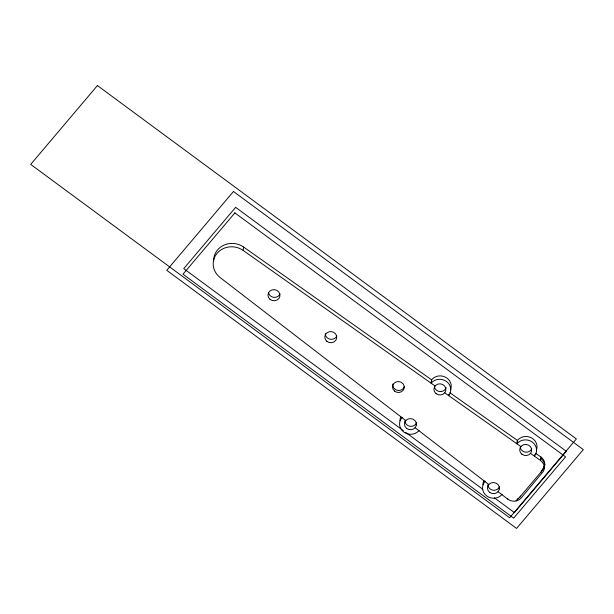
<?xml version="1.0" encoding="UTF-8"?>
<svg xmlns="http://www.w3.org/2000/svg" width="614" height="614" viewBox="0 0 614 614"><rect width="100%" height="100%" fill="white"/><g stroke="black" fill="none" stroke-linecap="round" stroke-linejoin="round"><path stroke-width="0.92" d="M435.073 385.983L243.144 250.42L243.597 247.028A18.804 17.422 7.7 0 0 223.857 245.155A18.804 17.422 7.7 0 0 213.649 260.735M401.886 417.382L401.825 417.812A10.914 10.116 7.7 0 0 403.682 431.98A10.914 10.116 7.7 0 0 418.925 430.698L418.978 430.276M401.97 417.643L402.032 417.213M431.128 383.197L431.588 379.805L243.597 247.028M448.796 394.518L448.657 395.577A10.914 10.116 7.7 0 0 446.47 381.44A10.914 10.116 7.7 0 0 431.274 383.029L431.734 379.636A10.914 10.116 7.7 0 1 445.672 377.257A10.914 10.116 7.7 0 1 450.553 389.76M484.899 481.107L484.814 481.744A10.914 10.116 7.7 0 0 486.672 495.912A10.914 10.116 7.7 0 0 501.907 494.631L501.968 494.209M484.96 481.576L485.014 481.146M535.677 453.324L540.957 457.054L540.497 460.446A9.502 8.803 7.7 0 1 543.528 471.161L521.294 497.839A9.502 8.803 7.7 0 1 507.747 499.128L507.801 498.752M516.934 443.799L517.395 440.415L449.893 392.73M516.313 500.065L516.197 500.947L518.408 498.33A8.212 7.606 7.7 0 0 519.974 496.887L541.003 472.074A8.212 7.606 7.7 0 0 542.139 470.316A5.833 1.121 -53.6 0 0 544.61 465.688A9.502 8.803 7.7 0 0 540.773 458.435M534.664 454.698L534.464 456.179A10.914 10.116 7.7 0 0 532.277 442.042A10.914 10.116 7.7 0 0 517.072 443.63L517.533 440.238A10.914 10.116 7.7 0 1 531.478 437.859A10.914 10.116 7.7 0 1 536.36 450.369M540.957 457.054A9.502 8.803 7.7 0 1 544.802 464.307L544.342 467.699L542.131 470.316M444.713 392.791L520.879 446.585M530.519 453.393L540.497 460.446M403.413 430.706L183.739 268.633L235.638 207.325L566.308 451.298L514.409 512.606L494.37 497.816M405.731 432.417L482.811 489.289M415.571 424.366L416.284 424.919M498.553 488.299L499.266 488.851M405.785 420.575L220.157 277.574A18.804 17.422 7.7 0 1 217.118 253.275A18.804 17.422 7.7 0 1 243.144 250.42M415.11 427.758L488.775 484.507M498.1 491.691L507.747 499.128M404.319 386.636A5.879 5.449 7.7 0 1 397.327 390.304A5.879 5.449 7.7 0 1 392.891 383.919M336.833 335.889A6.002 5.564 7.7 0 1 330.086 339.197A6.002 5.564 7.7 0 1 325.251 333.548M279.999 293.952A6.002 5.564 7.7 0 1 273.675 297.329A6.002 5.564 7.7 0 1 268.464 292.41M416.668 422.432A6.002 5.564 7.7 0 1 410.137 426.285A6.002 5.564 7.7 0 1 404.91 420.797M499.458 486.879A6.002 5.564 7.7 0 1 492.827 490.172A6.002 5.564 7.7 0 1 487.9 484.73M446.14 387.557A6.002 5.564 7.7 0 1 439.977 391.548A6.002 5.564 7.7 0 1 434.413 386.659M531.762 448.673A6.002 5.564 7.7 0 1 525.799 452.15A6.002 5.564 7.7 0 1 520.334 447.821M482.995 484.738A10.914 10.116 7.7 0 1 483.771 480.762M400.006 420.805A10.914 10.116 7.7 0 1 400.781 416.829M518.408 498.33A5.833 1.121 -53.6 0 1 517.31 499.236M520.373 496.051A3.638 1.182 40.2 0 1 519.989 496.895M541.241 470.884A3.638 1.182 40.2 0 1 541.003 472.074M544.61 465.688A3.638 3.369 7.7 0 1 543.014 468.413M544.802 464.307A3.638 3.369 7.7 0 1 543.774 466.602M97.426 85.569L30.7 164.398L509.651 517.771L576.377 438.949L97.426 85.569M233.473 191.499L166.747 270.321L516.574 528.431L583.3 449.609L233.473 191.499M234.886 212.897L182.987 274.197L513.657 518.17L565.555 456.87L234.886 212.897M521.915 454.245A6.002 5.564 7.7 0 0 531.617 450.983A6.002 5.564 7.7 0 0 523.558 444.751A6.002 5.564 7.7 0 0 521.915 454.245M436.109 393.635A6.002 5.564 7.7 0 0 445.81 390.381A6.002 5.564 7.7 0 0 437.751 384.141A6.002 5.564 7.7 0 0 436.109 393.635M489.65 492.351A6.002 5.564 7.7 0 0 499.359 489.097A6.002 5.564 7.7 0 0 491.3 482.857A6.002 5.564 7.7 0 0 489.65 492.351M406.668 428.418A6.002 5.564 7.7 0 0 416.369 425.164A6.002 5.564 7.7 0 0 408.31 418.925A6.002 5.564 7.7 0 0 406.668 428.418M394.595 391.11A5.879 5.449 7.7 0 0 404.181 388.125A5.879 5.449 7.7 0 0 396.429 381.847A5.879 5.449 7.7 0 0 394.595 391.11M326.901 341.307A6.002 5.564 7.7 0 0 336.687 338.26A6.002 5.564 7.7 0 0 328.774 331.859A6.002 5.564 7.7 0 0 326.901 341.307M270.068 299.379A6.002 5.564 7.7 0 0 279.854 296.324A6.002 5.564 7.7 0 0 271.941 289.923A6.002 5.564 7.7 0 0 270.068 299.379"/></g></svg>
